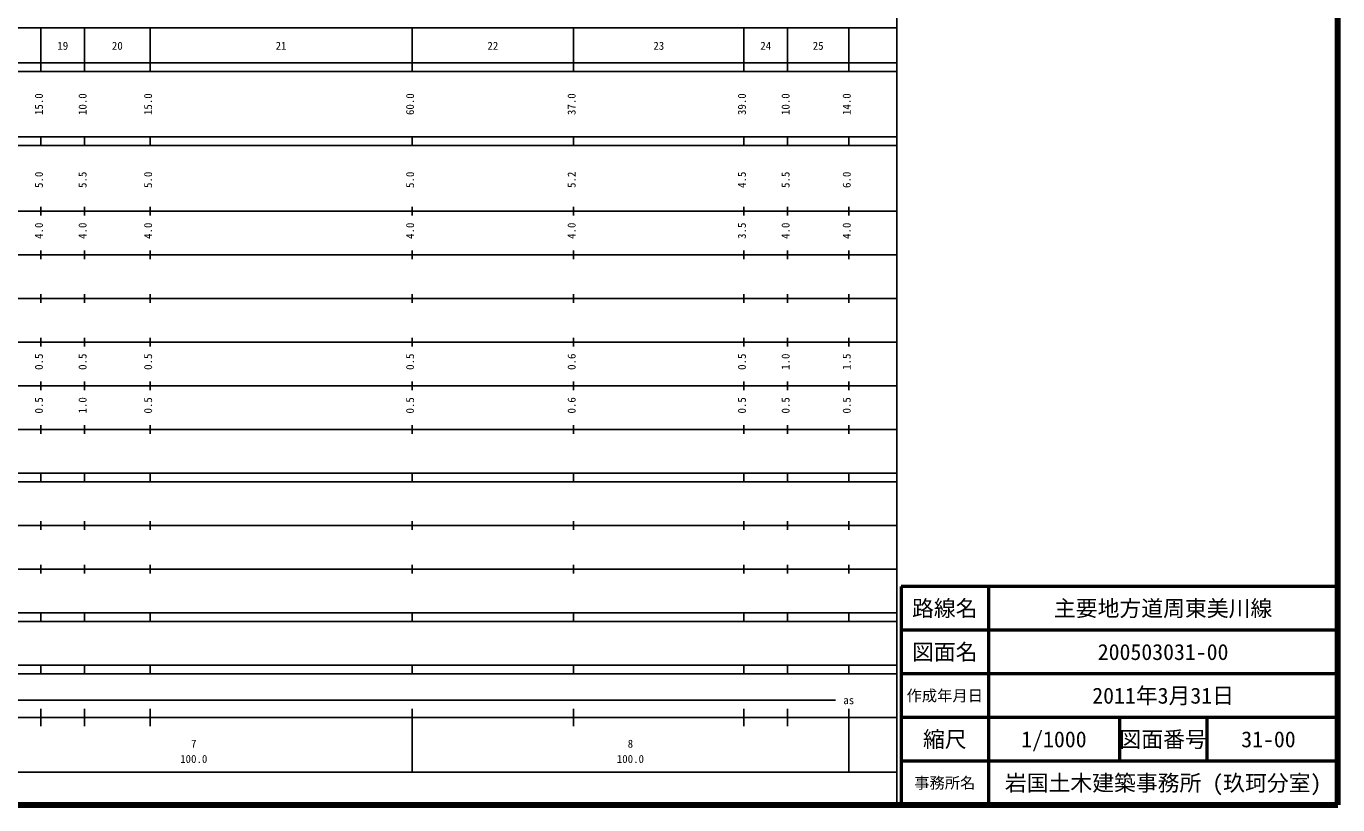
# Model space of a CAD drawing. Units: millimetres on the paper, enlarged 1000 times. Extents: x 40000 to 680000, y 20000 to 380000.
# Drawn here: x 379636 to 680000, y 20000 to 198357 of the extents above; entities that cross this region are included whole.
import ezdxf
from ezdxf.enums import TextEntityAlignment as Align

# ---------------------------------------------------------------- set-up
doc = ezdxf.new("R2010")
doc.units = ezdxf.units.MM
doc.header["$LTSCALE"] = 1000
for name, color, linetype, lineweight in [('S-TTL', 2, 'Continuous', 140), ('S-TTL-BAND', 7, 'Continuous', 25), ('S-TTL-FRAM', 2, 'Continuous', 50), ('S-TTL-LINE', 7, 'Continuous', 50)]:
    doc.layers.add(name, color=color, linetype=linetype, lineweight=lineweight)
doc.layers.add('S-TTL-TXT', color=7, linetype='Continuous')
doc.styles.add('ＭＳ ゴシック', font='')
doc.styles.get('ＭＳ ゴシック').set_extended_font_data('MS Gothic')

msp = doc.modelspace()

# ---------------------------------------------------------------- linework, layer by layer
at = {"layer": 'S-TTL'}
for p, q in [((680000, 20000), (680000, 380000)), ((40000, 20000), (680000, 20000))]:
    msp.add_line(p, q, dxfattribs=at)
at = {"layer": 'S-TTL-BAND'}
for p, q in [((579000, 20000), (579000, 370000)), ((68000, 198000), (579000, 198000)), ((383000, 188000), (383000, 198000)), ((393000, 188000), (393000, 198000)), ((408000, 188000), (408000, 198000)), ((468000, 188000), (468000, 198000)), ((505000, 188000), (505000, 198000)), ((544000, 188000), (544000, 198000)), ((554000, 188000), (554000, 198000)), ((568000, 188000), (568000, 198000)), ((40000, 190000), (579000, 190000)), ((40000, 188000), (579000, 188000)), ((40000, 173000), (579000, 173000)), ((383000, 171000), (383000, 173000)), ((393000, 171000), (393000, 173000)), ((408000, 171000), (408000, 173000)), ((468000, 171000), (468000, 173000)), ((505000, 171000), (505000, 173000)), ((544000, 171000), (544000, 173000)), ((554000, 171000), (554000, 173000)), ((568000, 171000), (568000, 173000)), ((40000, 171000), (579000, 171000)), ((383000, 155000), (383000, 157000)), ((393000, 155000), (393000, 157000)), ((408000, 155000), (408000, 157000)), ((468000, 155000), (468000, 157000)), ((505000, 155000), (505000, 157000)), ((544000, 155000), (544000, 157000)), ((554000, 155000), (554000, 157000)), ((568000, 155000), (568000, 157000)), ((40000, 156000), (579000, 156000)), ((46000, 146000), (579000, 146000)), ((383000, 145000), (383000, 147000)), ((393000, 145000), (393000, 147000)), ((408000, 145000), (408000, 147000)), ((468000, 145000), (468000, 147000)), ((505000, 145000), (505000, 147000)), ((544000, 145000), (544000, 147000)), ((554000, 145000), (554000, 147000)), ((568000, 145000), (568000, 147000)), ((52000, 136000), (579000, 136000)), ((383000, 135000), (383000, 137000)), ((393000, 135000), (393000, 137000)), ((408000, 135000), (408000, 137000)), ((468000, 135000), (468000, 137000)), ((505000, 135000), (505000, 137000)), ((544000, 135000), (544000, 137000)), ((554000, 135000), (554000, 137000)), ((568000, 135000), (568000, 137000)), ((383000, 125000), (383000, 127000)), ((393000, 125000), (393000, 127000)), ((408000, 125000), (408000, 127000)), ((468000, 125000), (468000, 127000)), ((505000, 125000), (505000, 127000)), ((544000, 125000), (544000, 127000)), ((554000, 125000), (554000, 127000)), ((568000, 125000), (568000, 127000)), ((46000, 126000), (579000, 126000)), ((52000, 116000), (579000, 116000)), ((383000, 115000), (383000, 117000)), ((393000, 115000), (393000, 117000)), ((408000, 115000), (408000, 117000)), ((468000, 115000), (468000, 117000)), ((505000, 115000), (505000, 117000)), ((544000, 115000), (544000, 117000)), ((554000, 115000), (554000, 117000)), ((568000, 115000), (568000, 117000)), ((46000, 106000), (579000, 106000)), ((383000, 105000), (383000, 107000)), ((393000, 105000), (393000, 107000)), ((408000, 105000), (408000, 107000)), ((468000, 105000), (468000, 107000)), ((505000, 105000), (505000, 107000)), ((544000, 105000), (544000, 107000)), ((554000, 105000), (554000, 107000)), ((568000, 105000), (568000, 107000)), ((40000, 96000), (579000, 96000)), ((40000, 94000), (579000, 94000)), ((383000, 94000), (383000, 96000)), ((393000, 94000), (393000, 96000)), ((408000, 94000), (408000, 96000)), ((468000, 94000), (468000, 96000)), ((505000, 94000), (505000, 96000)), ((544000, 94000), (544000, 96000)), ((554000, 94000), (554000, 96000)), ((568000, 94000), (568000, 96000)), ((383000, 83000), (383000, 85000)), ((393000, 83000), (393000, 85000)), ((408000, 83000), (408000, 85000)), ((468000, 83000), (468000, 85000)), ((505000, 83000), (505000, 85000)), ((544000, 83000), (544000, 85000)), ((554000, 83000), (554000, 85000)), ((568000, 83000), (568000, 85000)), ((49000, 84000), (579000, 84000)), ((40000, 74000), (579000, 74000)), ((383000, 73000), (383000, 75000)), ((393000, 73000), (393000, 75000)), ((408000, 73000), (408000, 75000)), ((468000, 73000), (468000, 75000)), ((505000, 73000), (505000, 75000)), ((544000, 73000), (544000, 75000)), ((554000, 73000), (554000, 75000)), ((568000, 73000), (568000, 75000)), ((40000, 64000), (579000, 64000)), ((383000, 62000), (383000, 64000)), ((393000, 62000), (393000, 64000)), ((408000, 62000), (408000, 64000)), ((468000, 62000), (468000, 64000)), ((505000, 62000), (505000, 64000)), ((544000, 62000), (544000, 64000)), ((554000, 62000), (554000, 64000)), ((568000, 62000), (568000, 64000)), ((40000, 62000), (579000, 62000)), ((40000, 52000), (579000, 52000)), ((383000, 50000), (383000, 52000)), ((393000, 50000), (393000, 52000)), ((408000, 50000), (408000, 52000)), ((468000, 50000), (468000, 52000)), ((505000, 50000), (505000, 52000)), ((544000, 50000), (544000, 52000)), ((554000, 50000), (554000, 52000)), ((568000, 50000), (568000, 52000)), ((40000, 50000), (579000, 50000)), ((71000, 44000), (565000, 44000)), ((40000, 40000), (579000, 40000)), ((383000, 38000), (383000, 42000)), ((393000, 38000), (393000, 42000)), ((408000, 38000), (408000, 42000)), ((468000, 27500), (468000, 42000)), ((505000, 38000), (505000, 42000)), ((544000, 38000), (544000, 42000)), ((554000, 38000), (554000, 42000)), ((568000, 27500), (568000, 42000)), ((68000, 27500), (579000, 27500))]:
    msp.add_line(p, q, dxfattribs=at)
at = {"layer": 'S-TTL-FRAM'}
for p, q in [((680000, 70000), (580000, 70000)), ((580000, 70000), (580000, 20000))]:
    msp.add_line(p, q, dxfattribs=at)
at = {"layer": 'S-TTL-LINE'}
for p, q in [((600000, 70000), (600000, 20000)), ((680000, 60000), (580000, 60000)), ((680000, 50000), (580000, 50000)), ((680000, 40000), (580000, 40000)), ((630000, 40000), (630000, 30000)), ((650000, 40000), (650000, 30000)), ((680000, 30000), (580000, 30000))]:
    msp.add_line(p, q, dxfattribs=at)

# ---------------------------------------------------------------- texts
at = {"layer": 'S-TTL-BAND', "style": 'ＭＳ ゴシック'}
for s, p in [('19', (388000, 192405)), ('20', (400500, 192405)), ('21', (438000, 192405)), ('22', (486500, 192405)), ('23', (524500, 192405)), ('24', (549000, 192405)), ('25', (561000, 192405)), ('as', (568000, 42500)), ('7', (418000, 32523)), ('8', (518000, 32523)), ('100.0', (418000, 29033)), ('100.0', (518000, 29033))]:
    msp.add_text(s, height=1833, dxfattribs=at).set_placement(p, align=Align.BOTTOM_CENTER)
for s, p in [('15.0', (384000, 180500)), ('10.0', (394000, 180500)), ('15.0', (409000, 180500)), ('60.0', (469000, 180500)), ('37.0', (506000, 180500)), ('39.0', (545000, 180500)), ('10.0', (555000, 180500)), ('14.0', (569000, 180500)), ('5.0', (384000, 163174)), ('5.5', (394000, 163174)), ('5.0', (409000, 163174)), ('5.0', (469000, 163174)), ('5.2', (506000, 163174)), ('4.5', (545000, 163174)), ('5.5', (555000, 163174)), ('6.0', (569000, 163174)), ('4.0', (384000, 151500)), ('4.0', (394000, 151500)), ('4.0', (409000, 151500)), ('4.0', (469000, 151500)), ('4.0', (506000, 151500)), ('3.5', (545000, 151500)), ('4.0', (555000, 151500)), ('4.0', (569000, 151500)), ('0.5', (384000, 121500)), ('0.5', (394000, 121500)), ('0.5', (409000, 121500)), ('0.5', (469000, 121500)), ('0.6', (506000, 121500)), ('0.5', (545000, 121500)), ('1.0', (555000, 121500)), ('1.5', (569000, 121500)), ('0.5', (384000, 111500)), ('1.0', (394000, 111500)), ('0.5', (409000, 111500)), ('0.5', (469000, 111500)), ('0.6', (506000, 111500)), ('0.5', (545000, 111500)), ('0.5', (555000, 111500)), ('0.5', (569000, 111500))]:
    msp.add_text(s, height=1833, rotation=90, dxfattribs=at).set_placement(p, align=Align.BOTTOM_CENTER)
at = {"layer": 'S-TTL-TXT', "style": 'ＭＳ ゴシック'}
for s, height, p in [('路線名', 3666, (590000, 65000)), ('路線名', 3666, (590000, 65000)), ('主要地方道周東美川線', 3666, (640000, 65000)), ('図面名', 3666, (590000, 55000)), ('図面名', 3666, (590000, 55000)), ('200503031-00', 3666, (640000, 55000)), ('作成年月日', 2566, (590000, 45000)), ('作成年月日', 2566, (590000, 45000)), ('2011年3月31日', 3666, (640000, 45000)), ('縮尺', 3666, (590000, 35000)), ('縮尺', 3666, (590000, 35000)), ('1/1000', 3666, (615000, 35000)), ('図面番号', 3666, (640000, 35000)), ('図面番号', 3666, (640000, 35000)), ('31-00', 3666, (664125, 35000)), ('岩国土木建築事務所 (玖珂分室)', 3666, (640000, 25000)), ('事務所名', 2566, (590000, 25000)), ('事務所名', 2566, (590000, 25000))]:
    msp.add_text(s, height=height, dxfattribs=at).set_placement(p, align=Align.MIDDLE_CENTER)

doc.saveas('drawing.dxf')
